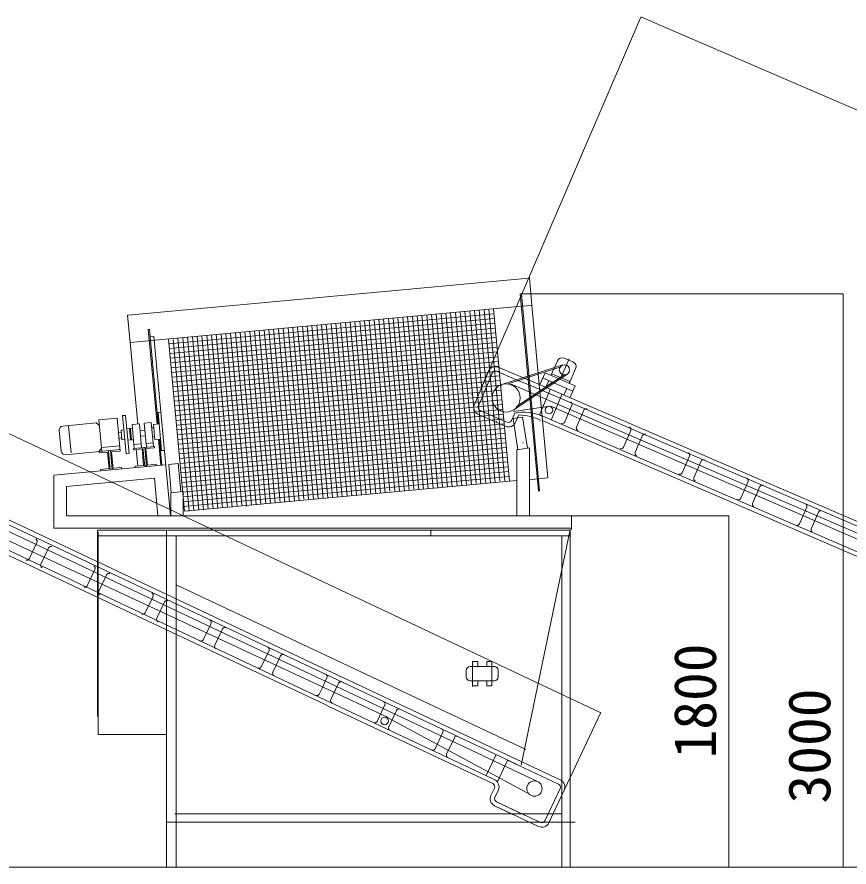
# Model space of a CAD drawing. Units: millimetres, scale not verified. Extents: x -52572 to 20616, y -26431 to 14081.
# Drawn here: x 1057 to 5388, y -5252 to -830 of the extents above; entities that cross this region are included whole.
import ezdxf
from ezdxf.enums import TextEntityAlignment as Align

# ---------------------------------------------------------------- set-up
doc = ezdxf.new("R2010")
doc.units = ezdxf.units.MM
doc.header["$LTSCALE"] = 100
doc.layers.add('0-0_____1', color=7, linetype='Continuous', lineweight=18)
doc.layers.add('F-E_0', color=7, linetype='Continuous', lineweight=18)
doc.styles.add('ＭＳ ゴシック', font='')
doc.styles.get('ＭＳ ゴシック').set_extended_font_data('MS Gothic')

# ---------------------------------------------------------------- blocks, each defined once
blk = doc.blocks.new('_D1')
at = {"layer": '0-0_____1'}
blk.add_line((2662.6, 5390), (2662.6, 5390.3), dxfattribs=at)
blk = doc.blocks.new('_OPEN')
at = {"layer": 'F-E_0'}
blk.add_line((0, 0), (-1, 0), dxfattribs=at)
blk.add_lwpolyline([(-1, 0.17), (0, 0), (-1, -0.17)], dxfattribs=at)

msp = doc.modelspace()

# ---------------------------------------------------------------- linework, layer by layer
at = {"layer": 'F-E_0'}
for p, q in [((3474.4, -2759.5), (4305.2, -830)), ((9354.7, -3004.7), (4307.3, -831.4)), ((1635.7, -2381.1), (3721.8, -2188)), ((3737.4, -2329.7), (3724.2, -2187.2)), ((3677.3, -2270.5), (5357.8, -2270.5)), ((5357.3, -2273), (5357.3, -5249.8)), ((-425.4, -2319.6), (4093.2, -4448.4)), ((1646.4, -2523.3), (1633.2, -2380.8)), ((3936.5, -3424.7), (4762.9, -3424.7)), ((4762.4, -5249.8), (4762.4, -3427.2)), ((3865.3, -4938.1), (4095.7, -4449)), ((3677.3, -5252.3), (5357.8, -5252.3)), ((3936.5, -5252.3), (4762.9, -5252.3))]:
    msp.add_line(p, q, dxfattribs=at)
at = {"layer": 'F-E_0', "color": 4, "lineweight": 9}
for p, q in [((3676.8, -2270.5), (3771.7, -3296.1)), ((3682.7, -2270), (3777.7, -3295.6)), ((3682.8, -2335.2), (1646.4, -2523.8)), ((3737.5, -2330.2), (3688.7, -2334.7)), ((3737.5, -2330.2), (3820.6, -3228.4)), ((3540.6, -2373.5), (1847.9, -2530.2)), ((3198.2, -3285.1), (3115.1, -2387.8)), ((3223.1, -3282.8), (3140, -2385.5)), ((3248, -3280.5), (3164.9, -2383.2)), ((3189.8, -2380.9), (3272.8, -3277)), ((3297.8, -3275.9), (3214.7, -2378.6)), ((3322.7, -3273.6), (3239.6, -2376.3)), ((3347.6, -3271.3), (3264.5, -2374)), ((3372.5, -3269), (3289.4, -2371.6)), ((3397.4, -3266.7), (3314.3, -2369.3)), ((3422.2, -3264.4), (3339.2, -2367)), ((3364.1, -2364.7), (3446.6, -3256.3)), ((3472, -3259.8), (3389, -2362.4)), ((3413.8, -2360.1), (3496.8, -3256.3)), ((3521.8, -3255.2), (3438.7, -2357.8)), ((3546.7, -3252.9), (3463.6, -2355.5)), ((3488.5, -2353.2), (3571.1, -3244.7)), ((3513.4, -2350.9), (3596, -3242.4)), ((3538.3, -2348.6), (3621.3, -3244.8)), ((1850.2, -2555.1), (3542.9, -2398.4)), ((1852.5, -2580), (3545.2, -2423.3)), ((2725.2, -3328.9), (2642.1, -2431.6)), ((2750.1, -3326.6), (2667, -2429.3)), ((2775, -3324.3), (2691.9, -2427)), ((2799.9, -3322), (2716.8, -2424.7)), ((2741.7, -2422.4), (2824.7, -3318.5)), ((2849.7, -3317.4), (2766.6, -2420.1)), ((2874.6, -3315.1), (2791.5, -2417.7)), ((2899.5, -3312.8), (2816.4, -2415.4)), ((2924.4, -3310.5), (2841.3, -2413.1)), ((2949.3, -3308.2), (2866.2, -2410.8)), ((2974.2, -3305.9), (2891.1, -2408.5)), ((2916, -2406.2), (2998.5, -3297.8)), ((2940.9, -2403.9), (3023.4, -3295.4)), ((3048.8, -3299), (2965.8, -2401.6)), ((3073.7, -3296.6), (2990.7, -2399.3)), ((3015.6, -2397), (3098.5, -3293.2)), ((3040.4, -2394.7), (3123, -3286.2)), ((3065.3, -2392.5), (3148.4, -3289.4)), ((3173.3, -3287.4), (3090.2, -2390.1)), ((1740.6, -2456.5), (1746.6, -2456)), ((1740.6, -2456.5), (1786.1, -2947.7)), ((1746.6, -2456), (1792.1, -2947.1)), ((1854.8, -2604.9), (3547.5, -2448.2)), ((1857.1, -2629.8), (3549.8, -2473.1)), ((2169.1, -2474.7), (2252.5, -3374.9)), ((2277.1, -3370.4), (2194.1, -2473.1)), ((2219, -2470.8), (2301.9, -3366.9)), ((2326.9, -3365.8), (2243.9, -2468.5)), ((2351.8, -3363.5), (2268.7, -2466.1)), ((2376.7, -3361.2), (2293.6, -2463.8)), ((2401.6, -3358.9), (2318.5, -2461.5)), ((2426.5, -3356.6), (2343.4, -2459.2)), ((2451.4, -3354.3), (2368.3, -2456.9)), ((2476.3, -3352), (2393.2, -2454.6)), ((2501.2, -3349.7), (2418.1, -2452.3)), ((2526.1, -3347.4), (2443, -2450)), ((2467.9, -2447.7), (2550.4, -3339.2)), ((2492.8, -2445.4), (2575.3, -3336.9)), ((2517.7, -2443.1), (2600.7, -3339.3)), ((2542.6, -2440.8), (2625.5, -3337)), ((2567.5, -2438.5), (2650.4, -3334.7)), ((2592.4, -2436.2), (2675.3, -3332.4)), ((2617.2, -2433.7), (2700, -3327.5)), ((1770, -2492.2), (1750.1, -2494.1)), ((1770, -2492.2), (1856.4, -3424.7)), ((1845.6, -2505.3), (1928.5, -3401.5)), ((1845.6, -2505.3), (1897.5, -3065.9)), ((1859.4, -2654.7), (3552.1, -2498)), ((1953.5, -3400.4), (1871, -2508.7)), ((1978.4, -3398.1), (1895.3, -2500.7)), ((2003.3, -3395.8), (1920.2, -2498.4)), ((2028.2, -3393.5), (1945.1, -2496.1)), ((2053.1, -3391.1), (1970, -2493.8)), ((2078, -3388.8), (1995.2, -2494.2)), ((2102.9, -3386.5), (2019.8, -2489.2)), ((2127.8, -3384.2), (2044.7, -2486.9)), ((2152.7, -3381.9), (2069.6, -2484.6)), ((2177.6, -3379.6), (2094.5, -2482.3)), ((2202.5, -3377.3), (2119.4, -2480)), ((2144.3, -2477.7), (2226.8, -3369.2)), ((1646.4, -2523.8), (1685.6, -2947)), ((1861.7, -2679.6), (3554.4, -2522.9)), ((1864, -2704.5), (3556.8, -2547.8)), ((1866.3, -2729.4), (3559.1, -2572.6)), ((1868.6, -2754.3), (3561.4, -2597.5)), ((3905.4, -2605.1), (3951.3, -2624.9)), ((1870.9, -2779.2), (3563.7, -2622.4)), ((1873.2, -2804.1), (3566, -2647.3)), ((3643.1, -2686.5), (3562.7, -2652.5)), ((3870.4, -2618.7), (3836.5, -2695.2)), ((3851.1, -2662.4), (3889.3, -2650.1)), ((3854.7, -2654.3), (3898.4, -2640.2)), ((3931.2, -2609.2), (3886.3, -2710.5)), ((1875.5, -2828.9), (3568.3, -2672.2)), ((1877.8, -2853.8), (3570.6, -2697.1)), ((3510.2, -2673.9), (3438.2, -2846)), ((3531.1, -2682.6), (3459.1, -2854.7)), ((3648.8, -2713.6), (3553.9, -2673.4)), ((3580.8, -2742.5), (3741.6, -2690.7)), ((3585.1, -2686.6), (3590.1, -2686)), ((3614.1, -2738.8), (3742.2, -2697.5)), ((3643.1, -2686.5), (3744.8, -2728.2)), ((3644.1, -2873.2), (3921.4, -2687.7)), ((3656.6, -2856.9), (3906.5, -2689.7)), ((3741.6, -2690.7), (3854.7, -2654.3)), ((3851.1, -2662.4), (3742.2, -2697.5)), ((3805.9, -2682), (3779.1, -2742.4)), ((3805.9, -2682), (3962, -2749.3)), ((3840.6, -2686), (3935.5, -2727)), ((3931.4, -2736.1), (3965.1, -2660.2)), ((2393, -4121.8), (-575, -2723.6)), ((2396.7, -4098.5), (-565.3, -2703.1)), ((1880.1, -2878.7), (3572.9, -2722)), ((3629.1, -2740.5), (8442.7, -4812)), ((3648.8, -2713.6), (3748.1, -2754.3)), ((7126.6, -4186.4), (3744.8, -2728.2)), ((3793.4, -2707.3), (3950, -2776.8)), ((3825, -2721.3), (3809.6, -2756)), ((3810.5, -2753.9), (3845.5, -2730.4)), ((3852.8, -2733.6), (3815.4, -2758.6)), ((1882.4, -2903.6), (3582, -2746.3)), ((1884.7, -2928.5), (3577.5, -2771.8)), ((7126.6, -4211.1), (3748.1, -2754.3)), ((3832.2, -2768.1), (3776.6, -2900.9)), ((3810.4, -2754.1), (3809.5, -2756.1)), ((3919.4, -2763.2), (3903.8, -2798.3)), ((3962, -2749.3), (3934.7, -2810.9)), ((-464.9, -2808.4), (3766.7, -4808.2)), ((1887, -2953.4), (3579.8, -2796.7)), ((1889.3, -2978.3), (3582.1, -2821.6)), ((3381.1, -2824), (3382.4, -2823.8)), ((3423.5, -2793.4), (3424.4, -2793.3)), ((3893.4, -2794.5), (3837.8, -2927.3)), ((1891.7, -3003.2), (3584.4, -2846.5)), ((1894, -3028.1), (3586.7, -2871.4)), ((3831.6, -2854), (3641.2, -2882.4)), ((3800.3, -2844.3), (3776.6, -2900.9)), ((6094.2, -3835.8), (3835.7, -2853.9)), ((3945.9, -2849.9), (3908.4, -2936.9)), ((1578, -2916.7), (1483.4, -2925.5)), ((1578, -2916.7), (1593.8, -3088)), ((1606.9, -2904), (1621.9, -2902.6)), ((1606.9, -2904), (1625.4, -3103.2)), ((1621.9, -2902.6), (1640.3, -3101.8)), ((1791.5, -2886.9), (1806.9, -2885.5)), ((1896.3, -3053), (3589, -2896.3)), ((3420.8, -2894.6), (3421.6, -2894.5)), ((3598, -2958.7), (3459.3, -2898.2)), ((3586, -2928.8), (3468.2, -2877.3)), ((3563.8, -2877.9), (3577.5, -2876.1)), ((3631.6, -2929.4), (3647.9, -2890.6)), ((3639.5, -2918.3), (3689.1, -2911.9)), ((3639.5, -2918.3), (3664.2, -3081.1)), ((3652.5, -2938.1), (3668.8, -2899.3)), ((3689.1, -2911.9), (3713.7, -3073.6)), ((7126.6, -4343.2), (3783, -2901.5)), ((4007.1, -2876.3), (3969.6, -2963.3)), ((2985.7, -4473.3), (-300.7, -2944.2)), ((1469.9, -2941.8), (1295.6, -2958)), ((1325.6, -2956.6), (1338.7, -3098.2)), ((1469.3, -2941.3), (1487.6, -2956.5)), ((1483.4, -2925.5), (1498.6, -3089.8)), ((1656.3, -2949.7), (1694.2, -2946.2)), ((1656.3, -2949.7), (1667.9, -3074.5)), ((1694.2, -2946.2), (1705.7, -3070.7)), ((1719.1, -2943.9), (1756.3, -2940.4)), ((1719.1, -2943.9), (1730.6, -3068.3)), ((1756.3, -2940.4), (1767.7, -3064.2)), ((1766.8, -2949.5), (1797, -2946.7)), ((1767.8, -2949.4), (1775.2, -3029)), ((1898.6, -3077.9), (3591.3, -2921.2)), ((1900.9, -3102.8), (3593.6, -2946)), ((3552.5, -2933.2), (3554.3, -2933.9)), ((3608.8, -2938.6), (3594, -2932.2)), ((7126.6, -4367.9), (3790.3, -2929.3)), ((2369.6, -4270), (-355.3, -2986.2)), ((2373.2, -4246.7), (-345.7, -2965.7)), ((1287.6, -3089.2), (1277.5, -2979.7)), ((1582.7, -2992.6), (1601.5, -2990.9)), ((1613.6, -2978.7), (1598.9, -2980.1)), ((1598.9, -2980.1), (1603.5, -3029.9)), ((1628.3, -2972.3), (1643.3, -2971)), ((1643.3, -2971), (1648.8, -3030.7)), ((1643.5, -2979), (1648.8, -2978.5)), ((1648.2, -2970.5), (1658.2, -2969.6)), ((1648.2, -2970.5), (1653.8, -3030.2)), ((1697.4, -2981), (1721.8, -2978.8)), ((1753.7, -2968.8), (1753.9, -2968.8)), ((1758.9, -2968.3), (1769.5, -2967.3)), ((1903.2, -3127.7), (3595.9, -2970.9)), ((1905.5, -3152.6), (3598.2, -2995.8)), ((4251.8, -2981.6), (4214.3, -3068.5)), ((1584.8, -3020.6), (1600.9, -3019.1)), ((1618.5, -3028.5), (1603.5, -3029.9)), ((1617.2, -3033.6), (1618.9, -3033.5)), ((1633.8, -3032.1), (1648.8, -3030.7)), ((1647.5, -3022.8), (1653.6, -3022.2)), ((1653.8, -3030.2), (1663.7, -3029.3)), ((1666, -3054.2), (1706, -3050.5)), ((1701.1, -3010.8), (1725.1, -3008.6)), ((1728.8, -3048.4), (1766.6, -3044.9)), ((1762.9, -3012.1), (1773.5, -3011.1)), ((1775.2, -3029), (1804.4, -3026.3)), ((1793.5, -3027.4), (1805.9, -3161.8)), ((1799.4, -3026.8), (1811.9, -3161.2)), ((1907.8, -3177.5), (3600.5, -3020.7)), ((3602.8, -3045.6), (1910.1, -3202.3)), ((3690.8, -3044.2), (3693.5, -3045.3)), ((4313, -3008), (4275.5, -3094.9)), ((1593.2, -3081), (1309.4, -3107.3)), ((1482.1, -3093), (1496.1, -3076.1)), ((1483.7, -3091.2), (1484.3, -3098.2)), ((1529.1, -3094), (1484.3, -3098.2)), ((1591.3, -3061.1), (1496.8, -3069.9)), ((1529, -3093.2), (1537, -3179.6)), ((1533.6, -3088), (1542.7, -3186.2)), ((1543.4, -3085.7), (1552.6, -3185.2)), ((1662.9, -3074.6), (1772.4, -3064.5)), ((1662.9, -3074.6), (1663.5, -3081.6)), ((1663.5, -3081.6), (1708.3, -3077.4)), ((1677.8, -3080.2), (1685.8, -3165.9)), ((1708.3, -3077.4), (1716.3, -3163)), ((1712.7, -3070), (1721.9, -3169.6)), ((1722.6, -3069.1), (1731.9, -3168.6)), ((1728.3, -3075.6), (1773.1, -3071.4)), ((1728.3, -3075.6), (1736.2, -3161.2)), ((1772.4, -3064.5), (1773.1, -3071.4)), ((3605.2, -3070.5), (1912.4, -3227.2)), ((3607.5, -3095.4), (1914.7, -3252.1)), ((3659.8, -3081.8), (3724.8, -3071.9)), ((3659.8, -3081.8), (3659.8, -3426.4)), ((3724.8, -3071.9), (3724.8, -3424.7)), ((1640.3, -3101.8), (1625.4, -3103.2)), ((3609.8, -3120.3), (1917, -3277)), ((4557.2, -3114.3), (4519.7, -3201.3)), ((1831.8, -3159.4), (1249.8, -3213.3)), ((1537, -3179.6), (1492.2, -3183.8)), ((1492.2, -3183.8), (1492.9, -3190.8)), ((1601.8, -3173.6), (1557, -3177.8)), ((1601.8, -3173.6), (1602.4, -3180.6)), ((1671.5, -3167.2), (1716.3, -3163)), ((1671.5, -3167.2), (1672.1, -3174.2)), ((1721.3, -3162.6), (1731.2, -3161.7)), ((1736.2, -3161.2), (1781, -3157.1)), ((1781, -3157.1), (1781.6, -3164)), ((1896.6, -3153.4), (1846.8, -3158)), ((1846.8, -3158), (1860.4, -3305.1)), ((1910.2, -3300.5), (1896.3, -3151.1)), ((1919.3, -3301.9), (3612.1, -3145.2)), ((3614.4, -3170.1), (1921.6, -3326.8)), ((4618.4, -3140.7), (4580.9, -3227.7)), ((1249.8, -3489.7), (1249.8, -3213.3)), ((3616.7, -3195), (1922.4, -3351.8)), ((3619, -3219.9), (1922.4, -3377)), ((1773.1, -3230.1), (1314.8, -3272.5)), ((1314.8, -3272.5), (1314.8, -3424.7)), ((1773.1, -3230.1), (1791.1, -3424.7)), ((1928.5, -3401.5), (3659.8, -3241.2)), ((3724.8, -3237.3), (3765.9, -3233.5)), ((3739.8, -3233.8), (3739.8, -3235.9)), ((3771.9, -3232.9), (3820.6, -3228.4)), ((4862.6, -3247.1), (4825.1, -3334)), ((1922.4, -3299.4), (1857.4, -3305.4)), ((1857.4, -3305.4), (1857.4, -3424.7)), ((1922.4, -3299.4), (1922.4, -3424.7)), ((3777.7, -3295.6), (3771.7, -3296.1)), ((4923.8, -3273.5), (4886.3, -3360.4)), ((5168, -3379.9), (5130.5, -3466.8)), ((3942.7, -3424.7), (1314.8, -3424.7)), ((3942.7, -3424.7), (3942.7, -3495.7)), ((5229.2, -3406.3), (5191.7, -3493.2)), ((3942.7, -3489.7), (1249.8, -3489.7)), ((1476, -3499.7), (1476, -4469.8)), ((1480, -3499.7), (3936, -3499.7)), ((1480, -4475.1), (1480, -3510.2)), ((3934, -3529), (1480, -3529)), ((1834.9, -3503.3), (1834.9, -5252.3)), ((1884.9, -3529), (1884.9, -5252.3)), ((3212, -3503.7), (3212, -3529)), ((3216, -3499.7), (3241.3, -3499.7)), ((3936, -3495.7), (3682.1, -4723.2)), ((3892.7, -3529), (3892.7, -5252.3)), ((3936, -3495.7), (3936, -4334.3)), ((3936, -3529), (3940, -3529)), ((1161.3, -3563.4), (1121, -3649)), ((1214, -3608.1), (1181.3, -3677.4)), ((1221.6, -3591.8), (1214, -3608.1)), ((1463.2, -3703.9), (1422.9, -3789.5)), ((1884.9, -3783.7), (3706.2, -4641.8)), ((1765.2, -3844.3), (1724.8, -3930)), ((1817.8, -3889), (1785.1, -3958.4)), ((1825.5, -3872.7), (1817.8, -3889)), ((2067.1, -3984.8), (2026.7, -4070.4)), ((2685, -4234.4), (2396.7, -4098.5)), ((2369, -4125.3), (2328.7, -4210.9)), ((2722.1, -4276.9), (2389.2, -4120.1)), ((2429.3, -4153.7), (2421.7, -4170)), ((2421.7, -4170), (2389, -4239.3)), ((3429, -4183), (3429, -4312.4)), ((3455.7, -4183), (3429, -4183)), ((3455.7, -4183), (3455.7, -4209.7)), ((3529, -4183), (3502.4, -4183)), ((3502.4, -4183), (3502.4, -4209.7)), ((3529, -4309.7), (3529, -4183)), ((2651.3, -4243.5), (2693.2, -4263.3)), ((2653.3, -4219.4), (2695.1, -4239.1)), ((3891.4, -4802.7), (2695.1, -4239.1)), ((3395.7, -4229.7), (3395.7, -4263)), ((3542.4, -4209.7), (3415.7, -4209.7)), ((3562.4, -4229.7), (3562.4, -4263)), ((2595.6, -4376.5), (2369.6, -4270)), ((2372.8, -4246.5), (2696.9, -4399.1)), ((3661.5, -4719.4), (2693.2, -4263.3)), ((3542.4, -4283), (3415.7, -4283)), ((3455.7, -4283), (3455.7, -4309.7)), ((3502.4, -4283), (3502.4, -4312.3)), ((3502.4, -4283), (3502.4, -4309.7)), ((2730.9, -4295.8), (2690.5, -4381.4)), ((2690.5, -4381.4), (2713.2, -4333.2)), ((3455.7, -4309.7), (3427.1, -4309.7)), ((3529, -4309.7), (3502.4, -4309.7)), ((2657.5, -4405.6), (2595.6, -4376.5)), ((3936, -4334.3), (3936, -5252.3)), ((2657.9, -4405.8), (2680.8, -4416.6)), ((3534, -4818.5), (2680.8, -4416.6)), ((3559.3, -4805.4), (2682.8, -4392.5)), ((2972.1, -4409.4), (2931.8, -4495)), ((3032.4, -4437.8), (2992.1, -4523.5)), ((1480, -4475.1), (1480, -4562.9)), ((3727.7, -4875.1), (2983, -4473)), ((2993.3, -4520.9), (2994.8, -4517.6)), ((3273.7, -4551.5), (3233.3, -4637.1)), ((3273.6, -4551.5), (3233.3, -4637.1)), ((1480, -4562.9), (1834.9, -4562.9)), ((3334, -4579.9), (3293.6, -4665.5)), ((3333.9, -4579.9), (3293.6, -4665.5)), ((3550.7, -4667.2), (3499, -4777)), ((3559.3, -4805.4), (3543.6, -4798)), ((3542.2, -4841.6), (3524.1, -4880.2)), ((3562.8, -4851.3), (3544.6, -4889.9)), ((3884.7, -4843.7), (3826.1, -4968.1)), ((3905.2, -4853.4), (3850.2, -4970)), ((3543.2, -4933.4), (3639, -4978.6)), ((3543.2, -4933.4), (3573.5, -4947.7)), ((3552.9, -4912.9), (3703.2, -4983.8)), ((3637.7, -4952.9), (3552.9, -4912.9)), ((3573.5, -4947.7), (3772.4, -5041.4)), ((3637.7, -4952.9), (3782, -5020.9)), ((1878.2, -4976.1), (3892.7, -4976.1)), ((3826.1, -4968.1), (3805, -5012.6)), ((3850.2, -4970), (3825.6, -5022.3)), ((3851.2, -4968), (3851.2, -4968)), ((1834.9, -5019.4), (3963.4, -5019.4)), ((-13238, -5252.3), (10362, -5252.3)), ((2336.7, -5218.7), (2336.7, -5219))]:
    msp.add_line(p, q, dxfattribs=at)
for points in [[(1791.5, -2886.9), (1809.9, -3086.1), (1824.9, -3084.7)], [(1593.8, -3088), (1549, -3092.2), (1557, -3178.4)], [(1523.6, -3732.3), (1515.9, -3748.5), (1483.2, -3817.9)], [(2127.4, -4013.2), (2119.7, -4029.5), (2087.1, -4098.9)], [(2670.6, -4267.3), (2645, -4321.6), (2630.2, -4353)], [(3876.4, -4820.7), (3611, -4695.7), (3557.6, -4809)]]:
    msp.add_lwpolyline(points, dxfattribs=at)
for centre, radius in [((3906.6, -2665.6), 26.7), ((3603.3, -2812.3), 73.3), ((3826.1, -2875), 20), ((2970.7, -4492.2), 20), ((3750.6, -4844.3), 40)]:
    msp.add_circle(centre, radius, dxfattribs=at)
for centre, radius, start, end in [((3894.8, -2629.6), 26.7, 66.67, 156.07), ((3547.1, -2689.3), 40, 67.05, 157.28), ((3940.7, -2649.4), 26.7, 336.07, 66.67), ((3547.1, -2689.3), 17.3, 67.05, 157.28), ((3475.1, -2861.4), 40, 157.28, 246.77), ((3475.1, -2861.4), 17.3, 157.28, 246.77), ((3933.7, -2844.7), 13.3, 336.67, 66.67), ((4019.4, -2881.6), 13.3, 66.67, 156.67), ((3694.4, -3116.3), 230.5, 64.7143, 101.6438), ((3642.1, -3243.9), 345.6, 65.7741, 85.5668), ((1297.4, -2977.9), 20, 95.28, 185.28), ((3615.7, -2922.7), 40, 246.67, 337.28), ((3615.7, -2922.7), 17.3, 246.67, 337.28), ((3896.2, -2931.6), 13.3, 246.67, 336.67), ((3981.9, -2968.6), 13.3, 156.67, 246.67), ((4239.5, -2976.3), 13.3, 336.67, 66.67), ((4325.2, -3013.3), 13.3, 66.67, 156.67), ((1307.6, -3087.4), 20, 185.28, 275.28), ((4202.1, -3063.2), 13.3, 246.67, 336.67), ((4287.8, -3100.2), 13.3, 156.67, 246.67), ((4544.9, -3109.1), 13.3, 336.67, 66.67), ((4630.6, -3146), 13.3, 66.67, 156.67), ((4507.4, -3196), 13.3, 246.67, 336.67), ((4593.1, -3233), 13.3, 156.67, 246.67), ((4850.3, -3241.8), 13.3, 336.67, 66.67), ((4936, -3278.8), 13.3, 66.67, 156.67), ((4812.8, -3328.8), 13.3, 246.67, 336.67), ((4898.5, -3365.7), 13.3, 156.67, 246.67), ((5155.7, -3374.6), 13.3, 336.67, 66.67), ((5241.4, -3411.6), 13.3, 66.67, 156.67), ((5118.2, -3461.5), 13.3, 246.67, 336.67), ((5203.9, -3498.5), 13.3, 156.67, 246.67), ((3216, -3503.7), 4, 90, 180), ((1149.3, -3557.7), 13.3, 334.77, 64.77), ((1233.7, -3597.5), 13.3, 64.77, 154.77), ((1108.9, -3643.3), 13.3, 244.77, 334.77), ((1193.3, -3683.1), 13.3, 154.77, 244.77), ((1451.2, -3698.2), 13.3, 334.77, 64.77), ((1535.6, -3737.9), 13.3, 64.77, 154.77), ((1410.8, -3783.8), 13.3, 244.77, 334.77), ((1495.3, -3823.6), 13.3, 154.77, 244.77), ((1753.1, -3838.6), 13.3, 334.77, 64.77), ((1837.5, -3878.4), 13.3, 64.77, 154.77), ((1712.8, -3924.3), 13.3, 244.77, 334.77), ((1797.2, -3964.1), 13.3, 154.77, 244.77), ((2055, -3979.1), 13.3, 334.77, 64.77), ((2139.5, -4018.9), 13.3, 64.77, 154.77), ((2014.7, -4064.8), 13.3, 244.77, 334.77), ((2099.1, -4104.5), 13.3, 154.77, 244.77), ((2357, -4119.6), 13.3, 334.77, 64.77), ((2441.4, -4159.4), 13.3, 64.77, 154.77), ((2316.6, -4205.2), 13.3, 244.77, 334.77), ((2401, -4245), 13.3, 154.77, 244.77), ((3415.7, -4229.7), 20, 90, 180), ((3542.4, -4229.7), 20, 0, 90), ((2658.5, -4261.7), 13.3, 334.77, 64.77), ((2742.9, -4301.4), 13.3, 64.77, 154.77), ((3415.7, -4263), 20, 180, 270), ((3542.4, -4263), 20, 270, 0), ((2618.2, -4347.3), 13.3, 244.77, 334.77), ((2702.6, -4387.1), 13.3, 154.77, 244.77), ((2960, -4403.7), 13.3, 334.77, 64.77), ((3044.5, -4443.5), 13.3, 64.77, 154.77), ((2919.7, -4489.4), 13.3, 244.77, 334.77), ((3004.1, -4529.1), 13.3, 154.77, 244.77), ((3261.6, -4545.8), 13.3, 334.77, 64.77), ((3261.6, -4545.8), 13.3, 334.77, 64.77), ((3346, -4585.5), 13.3, 64.77, 154.77), ((3346, -4585.6), 13.3, 64.77, 154.77), ((3221.2, -4631.4), 13.3, 244.77, 334.77), ((3221.2, -4631.4), 13.3, 244.77, 334.77), ((3305.6, -4671.2), 13.3, 154.77, 244.77), ((3305.7, -4671.2), 13.3, 154.77, 244.77), ((3526.6, -4834.2), 17.3, 334.77, 64.77), ((3526.6, -4834.2), 40, 334.77, 64.77), ((3869, -4836.4), 40, 334.77, 64.77), ((3869, -4836.4), 17.3, 334.77, 64.77), ((3560.2, -4897.3), 40, 154.77, 244.77), ((3560.2, -4897.3), 17.3, 154.77, 244.77), ((3789.4, -5005.2), 40, 244.77, 334.77), ((3789.4, -5005.2), 17.3, 244.77, 334.71)]:
    msp.add_arc(centre, radius, start, end, dxfattribs=at)

# ---------------------------------------------------------------- block references
at = {"layer": 'F-E_0', "xscale": 2.5, "yscale": 2.5}
for p, rotation in [((4305, -830.4), 156.70474), ((3724.3, -2187.7), 5.28971), ((5357.3, -2270.5), 90), ((1633.2, -2381.3), 185.28971), ((4762.4, -3424.7), 90), ((4095.5, -4449.4), 334.77409), ((4762.4, -5252.3), 270), ((5357.3, -5252.3), 270)]:
    msp.add_blockref('_OPEN', p, dxfattribs=dict(at, rotation=rotation))
at = {"layer": 'F-E_0'}
msp.add_blockref('_D1', (-907.4, -7883.9), dxfattribs=at)

# ---------------------------------------------------------------- texts
at = {"layer": 'F-E_0', "style": 'ＭＳ ゴシック'}
for s, height, rotation, p in [('2100', 2.2, 5.29, (2675.7, -2284.3)), ('1800', 219.9, 90, (4761.9, -4687.7)), ('3000', 219.9, 90, (5356.8, -4921.9))]:
    msp.add_text(s, height=height, rotation=rotation, dxfattribs=at).set_placement(p, align=Align.BOTTOM_LEFT)

doc.saveas('drawing.dxf')
